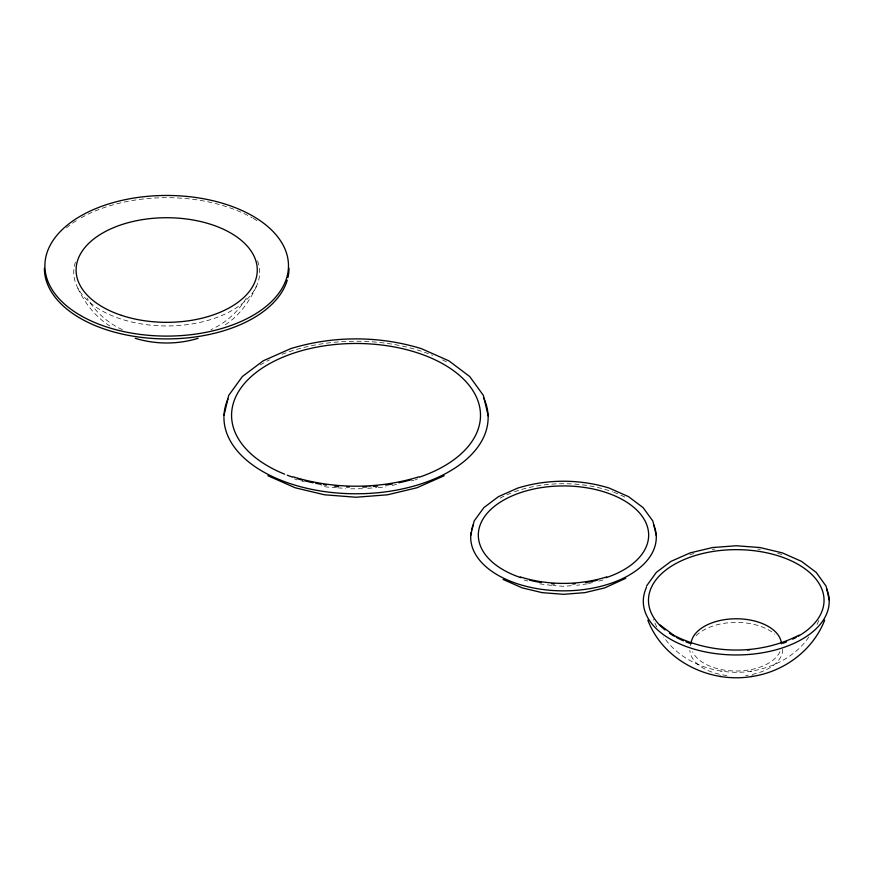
<?xml version="1.0" encoding="UTF-8"?>
<svg xmlns="http://www.w3.org/2000/svg" width="873" height="873" viewBox="0 0 873 873"><rect width="100%" height="100%" fill="white"/><g stroke="black" fill="none" stroke-linecap="round" stroke-linejoin="round"><path stroke-width="0.65" stroke-dasharray="4.37 3.27" d="M818.852 620.474L816.877 624.828M256.476 286.18C249.536 301.611 239.027 316.081 224.525 325.236M246.295 298.151C238.089 311.923 225.507 323.097 210.928 329.699M808.813 637.017C795.761 656.3 773.162 667.856 750.496 671.25M415.133 479.921L417.578 478.841M602.927 580.043L597.765 581.331M392.348 485.432L398.688 483.915M411.379 480.87L413.922 480.27M587.234 583.851L576.682 585.303M588.544 583.535L592.505 582.597M362.546 488.727L350.826 488.825M367.762 488.334L376.885 487.636M378.184 487.538L385.997 486.948M571.4 585.707L563.489 586.307L552.936 585.499M751.784 671.151C719.483 676.117 682.708 664.702 663.709 637.017M336.498 487.734L326.076 486.948L321.002 485.726M337.796 487.832L345.61 488.433M551.616 585.401L539.743 583.851M720.738 671.151L722.015 671.25M301.96 481.176L304.502 481.787M527.892 581.014L524.04 580.043M122.449 329.699C107.881 323.097 95.288 311.923 87.093 298.151M294.496 478.841L296.94 479.921M109.878 326C94.961 316.703 83.994 302.036 76.9 286.18M656.736 626.956L653.233 619.361M66.49 227.809A122.307 70.615 0 0 1 78.963 219.09M81.276 217.748A122.307 70.615 0 0 1 252.101 217.748M253.17 218.359A122.307 70.615 0 0 1 259.205 222.113M257.513 260.863A92.953 53.668 0 0 1 165.586 325.956A92.953 53.668 0 0 1 76.366 259.63M749.732 650.429A87.791 50.689 0 0 1 747.048 650.647M779.971 651.673A45.254 26.125 0 0 1 736.255 671.031A45.254 26.125 0 0 1 692.54 651.673M782.732 649.228A46.476 26.834 0 0 1 752.144 674.447M748.292 675.145A46.476 26.834 0 0 1 745.673 675.506M726.849 675.506A46.476 26.834 0 0 1 689.823 650.385M690.183 645.725A46.476 26.834 0 0 1 691.361 642.277M696.01 635.806A46.476 26.834 0 0 1 774.667 634.114M689.779 554.813A92.953 53.668 0 0 1 694.799 553.253M712.204 549.455A92.953 53.668 0 0 1 714.801 549.073M757.72 549.073A92.953 53.668 0 0 1 760.318 549.455M777.712 553.253A92.953 53.668 0 0 1 782.732 554.813M500.033 498.188A92.789 53.569 0 0 1 513.226 492.252M514.503 491.783A92.789 53.569 0 0 1 612.464 491.783M613.752 492.252A92.789 53.569 0 0 1 626.934 498.188M260.241 365.001A132.096 76.267 0 0 1 269.506 359.894M282.023 354.34A132.096 76.267 0 0 1 432.637 355.376M442.567 359.894A132.096 76.267 0 0 1 448.329 362.95M370.927 486.654A124.457 71.848 0 0 1 368.21 486.828"/><path stroke-width="1.31" d="M223.881 415.854L228.726 395.371L242.388 376.503L263.242 360.811L290.807 348.611C333.126 335.647 378.947 335.647 421.266 348.611L448.831 360.811L469.685 376.503L483.347 395.371L488.193 415.854M470.634 535.629L474.126 521.017L483.871 507.617L498.483 496.628L517.907 488.029C547.48 478.971 579.497 478.971 609.07 488.029L628.495 496.628L643.095 507.617L652.84 521.017L656.343 535.629M824.669 620.136C813.079 650.178 784.183 671.599 752.613 676.379L751.249 676.488M646.402 586.198L656.321 572.404L670.988 561.372L690.106 552.904L712.521 547.546L736.255 545.745L760.001 547.546L782.415 552.904L801.523 561.372L816.2 572.404L826.109 586.198L829.285 600.1M625.788 578.297L604.716 587.889L584.823 592.647L563.489 594.317L542.144 592.647L522.261 587.889L503.11 579.454M444.204 475.73L416.912 487.767L387.547 494.795L356.042 497.239L324.527 494.795L295.161 487.767L267.869 475.73M799.122 635.118C760.47 655.023 712.041 655.023 673.399 635.118M198.127 338.309C177.732 344.551 155.645 344.551 135.26 338.309M418.876 476.833C378.107 489.327 333.966 489.327 293.197 476.833M606.67 576.955C578.657 585.543 548.32 585.543 520.297 576.955M752.613 676.379C710.338 683.843 663.36 661.101 647.853 620.136M719.898 676.379L721.273 676.488M659.737 624.741L673.781 635.304M287.261 280.135A122.307 70.615 0 0 1 156.398 338.659A122.307 70.615 0 0 1 44.381 268.295M288.996 268.295A122.307 70.615 0 0 1 287.948 277.516M826.589 588.631A92.953 53.668 0 0 1 735.164 654.957A92.953 53.668 0 0 1 646.467 587.398M665.019 629.957A87.791 50.689 0 0 1 681.202 560.859A87.791 50.689 0 0 1 801.589 566.479A87.791 50.689 0 0 1 798.337 636.177M796.154 637.399A87.791 50.689 0 0 1 792.706 639.156M786.595 641.862A87.791 50.689 0 0 1 782.765 643.336M689.757 643.336A87.791 50.689 0 0 1 685.916 641.862M683.428 640.826A87.791 50.689 0 0 1 676.368 637.399M674.185 636.177A87.791 50.689 0 0 1 669.405 633.187M691.045 643.772A45.254 26.125 0 0 1 736.255 618.771A45.254 26.125 0 0 1 781.477 643.772M520.908 577.675A85.15 49.161 0 0 1 498.254 503.492A85.15 49.161 0 0 1 628.724 503.492A85.15 49.161 0 0 1 606.069 577.675M597.361 580.196A85.15 49.161 0 0 1 585.521 582.586M575.252 583.786A85.15 49.161 0 0 1 572.633 583.972M554.333 583.972A85.15 49.161 0 0 1 551.714 583.786M541.446 582.586A85.15 49.161 0 0 1 529.605 580.196M653.659 524.64A92.789 53.569 0 0 1 570.124 590.715A92.789 53.569 0 0 1 471.114 532.203M471.638 529.649A92.789 53.569 0 0 1 473.319 524.64M284.674 474.192A124.457 71.848 0 0 1 265.152 366.234A124.457 71.848 0 0 1 453.011 370.294A124.457 71.848 0 0 1 419.586 477.105M410.79 479.844A124.457 71.848 0 0 1 399.026 482.758M392.304 484.057A124.457 71.848 0 0 1 385.637 485.115M377.671 486.075A124.457 71.848 0 0 1 373.633 486.457M366.856 486.905A124.457 71.848 0 0 1 362.786 487.069M349.287 487.069A124.457 71.848 0 0 1 346.57 486.97M338.44 486.457A124.457 71.848 0 0 1 334.403 486.075M326.437 485.115A124.457 71.848 0 0 1 323.828 484.722M321.122 484.286A124.457 71.848 0 0 1 315.731 483.304M313.058 482.758A124.457 71.848 0 0 1 305.146 480.892M302.56 480.205A124.457 71.848 0 0 1 297.497 478.731M292.488 477.105A124.457 71.848 0 0 1 287.25 475.196M483.631 397.772A132.096 76.267 0 0 1 373.273 493.125A132.096 76.267 0 0 1 223.946 417.512M223.968 416.192A132.096 76.267 0 0 1 227.875 399.048M80.567 315.502A121.794 70.32 0 0 0 284.336 283.976A121.794 70.32 0 0 0 135.162 197.855A121.794 70.32 0 0 0 80.567 315.502M121.391 315.328A90.596 52.304 0 0 0 257.284 270.03A90.596 52.304 0 0 0 121.391 224.732A90.596 52.304 0 0 0 121.391 315.328"/></g></svg>
